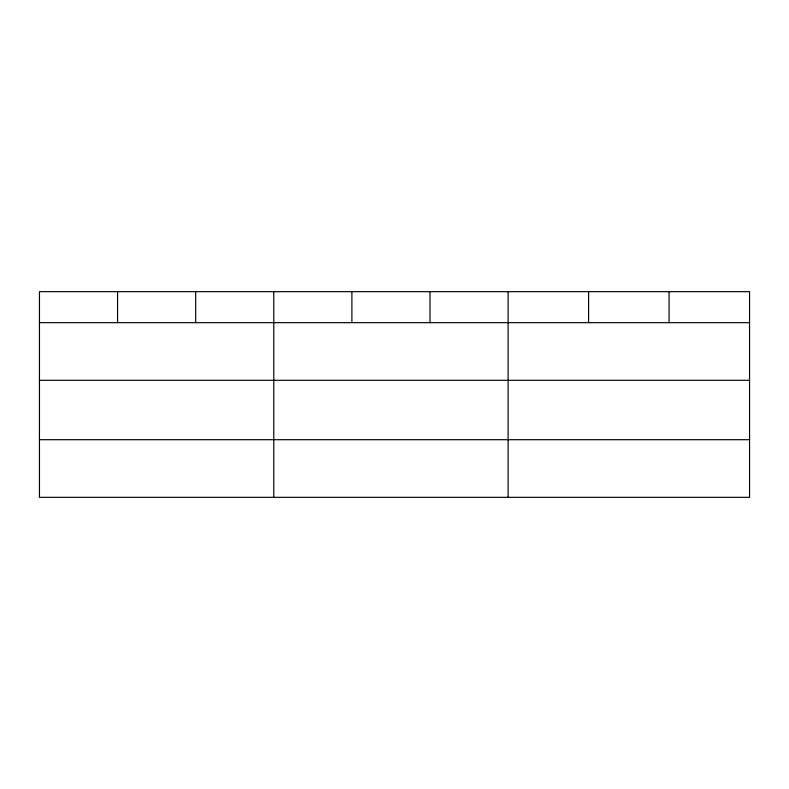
<?xml version="1.0" encoding="UTF-8"?>
<svg xmlns="http://www.w3.org/2000/svg" width="789" height="789" viewBox="0 0 789 789"><rect width="100%" height="100%" fill="white"/><g stroke="black" fill="none" stroke-linecap="round" stroke-linejoin="round"><path stroke-width="1.18" d="M749.55 380.308L749.55 291.664L39.45 291.664L39.45 497.336L749.55 497.336L749.55 380.308L39.45 380.308M39.45 322.662L749.55 322.662M39.45 439.7L749.55 439.7M669.072 291.664L669.072 322.662M588.594 291.664L588.594 322.662M508.116 291.664L508.116 497.336M430.005 291.664L430.005 322.662M351.894 291.664L351.894 322.662M273.783 291.664L273.783 497.336M195.672 291.664L195.672 322.662M117.561 291.664L117.561 322.662"/></g></svg>
